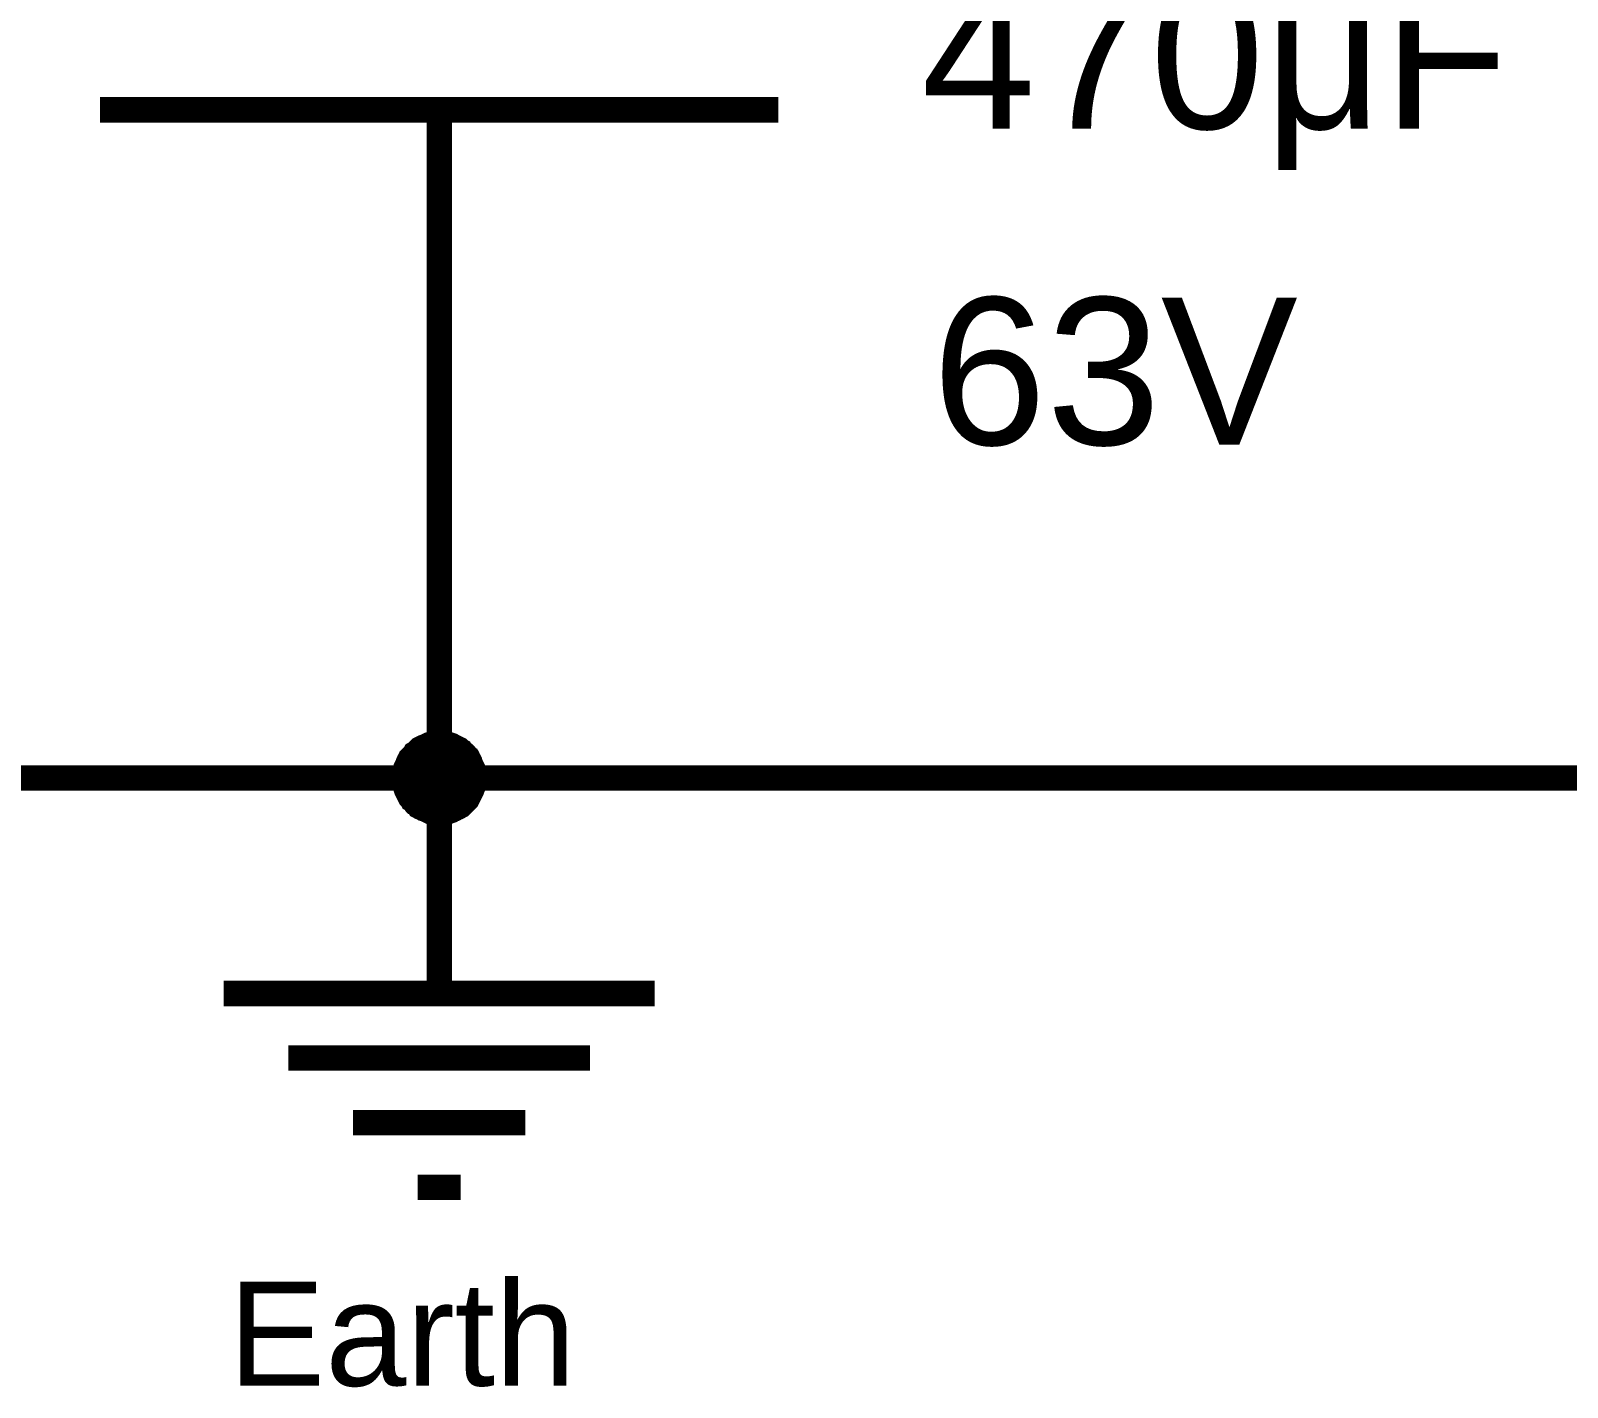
# Model space of a CAD drawing. Header units: millimetres. Extents: x 0 to 594, y 0 to 420.
# Drawn here: x 291.94 to 310.06, y 341.92 to 357.91 of the extents above; entities that cross this region are included whole.
import ezdxf

# ---------------------------------------------------------------- set-up
doc = ezdxf.new("R2010")
doc.units = ezdxf.units.MM
doc.layers.add('Sheet', color=255, linetype='Continuous')
doc.styles.get("Standard").update_dxf_attribs({"font": 'arial.ttf'})

msp = doc.modelspace()

# ---------------------------------------------------------------- linework, layer by layer
at = {"layer": 'Sheet', "color": 0}
for points, const_width in [([(292.756, 356.975), (296.757, 356.975)], 0.3), ([(296.757, 356.975), (300.757, 356.975)], 0.3), ([(296.757, 356.975), (296.757, 353.969)], 0.3), ([(296.757, 353.969), (296.757, 349.1), (312.758, 349.1), (312.758, 352.731)], 0.3), ([(296.249, 349.1), (296.249, 349.122), (296.249, 349.153), (296.259, 349.174), (296.259, 349.206), (296.27, 349.227), (296.27, 349.249), (296.28, 349.27), (296.291, 349.291), (296.302, 349.323), (296.312, 349.344), (296.323, 349.365), (296.333, 349.386), (296.354, 349.407), (296.365, 349.418), (296.386, 349.439), (296.397, 349.46), (296.418, 349.471), (296.439, 349.492), (296.45, 349.503), (296.471, 349.524), (296.492, 349.534), (296.513, 349.545), (296.534, 349.555), (296.566, 349.566), (296.587, 349.577), (296.608, 349.587), (296.63, 349.587), (296.651, 349.598), (296.683, 349.598), (296.704, 349.608), (296.735, 349.608), (296.757, 349.608)], 0.0991), ([(296.249, 349.1), (296.249, 349.122), (296.249, 349.153), (296.259, 349.174), (296.259, 349.206), (296.27, 349.227), (296.27, 349.249), (296.28, 349.27), (296.291, 349.291), (296.302, 349.323), (296.312, 349.344), (296.323, 349.365), (296.333, 349.386), (296.354, 349.407), (296.365, 349.418), (296.386, 349.439), (296.397, 349.46), (296.418, 349.471), (296.439, 349.492), (296.45, 349.503), (296.471, 349.524), (296.492, 349.534), (296.513, 349.545), (296.534, 349.555), (296.566, 349.566), (296.587, 349.577), (296.608, 349.587), (296.63, 349.587), (296.651, 349.598), (296.683, 349.598), (296.704, 349.608), (296.735, 349.608), (296.757, 349.608)], 0.0991), ([(296.249, 349.1), (296.249, 349.122), (296.249, 349.153), (296.259, 349.174), (296.259, 349.206), (296.27, 349.227), (296.27, 349.249), (296.28, 349.27), (296.291, 349.291), (296.302, 349.323), (296.312, 349.344), (296.323, 349.365), (296.333, 349.386), (296.354, 349.407), (296.365, 349.418), (296.386, 349.439), (296.397, 349.46), (296.418, 349.471), (296.439, 349.492), (296.45, 349.503), (296.471, 349.524), (296.492, 349.534), (296.513, 349.545), (296.534, 349.555), (296.566, 349.566), (296.587, 349.577), (296.608, 349.587), (296.63, 349.587), (296.651, 349.598), (296.683, 349.598), (296.704, 349.608), (296.735, 349.608), (296.757, 349.608)], 0.0991), ([(296.249, 349.1), (296.249, 349.122), (296.249, 349.153), (296.259, 349.174), (296.259, 349.206), (296.27, 349.227), (296.27, 349.249), (296.28, 349.27), (296.291, 349.291), (296.302, 349.323), (296.312, 349.344), (296.323, 349.365), (296.333, 349.386), (296.354, 349.407), (296.365, 349.418), (296.386, 349.439), (296.397, 349.46), (296.418, 349.471), (296.439, 349.492), (296.45, 349.503), (296.471, 349.524), (296.492, 349.534), (296.513, 349.545), (296.534, 349.555), (296.566, 349.566), (296.587, 349.577), (296.608, 349.587), (296.63, 349.587), (296.651, 349.598), (296.683, 349.598), (296.704, 349.608), (296.735, 349.608), (296.757, 349.608)], 0.0991), ([(296.249, 349.1), (296.249, 349.122), (296.249, 349.153), (296.259, 349.174), (296.259, 349.206), (296.27, 349.227), (296.27, 349.249), (296.28, 349.27), (296.291, 349.291), (296.302, 349.323), (296.312, 349.344), (296.323, 349.365), (296.333, 349.386), (296.354, 349.407), (296.365, 349.418), (296.386, 349.439), (296.397, 349.46), (296.418, 349.471), (296.439, 349.492), (296.45, 349.503), (296.471, 349.524), (296.492, 349.534), (296.513, 349.545), (296.534, 349.555), (296.566, 349.566), (296.587, 349.577), (296.608, 349.587), (296.63, 349.587), (296.651, 349.598), (296.683, 349.598), (296.704, 349.608), (296.735, 349.608), (296.757, 349.608)], 0.0991), ([(296.249, 349.1), (296.249, 349.122), (296.249, 349.153), (296.259, 349.174), (296.259, 349.206), (296.27, 349.227), (296.27, 349.249), (296.28, 349.27), (296.291, 349.291), (296.302, 349.323), (296.312, 349.344), (296.323, 349.365), (296.333, 349.386), (296.354, 349.407), (296.365, 349.418), (296.386, 349.439), (296.397, 349.46), (296.418, 349.471), (296.439, 349.492), (296.45, 349.503), (296.471, 349.524), (296.492, 349.534), (296.513, 349.545), (296.534, 349.555), (296.566, 349.566), (296.587, 349.577), (296.608, 349.587), (296.63, 349.587), (296.651, 349.598), (296.683, 349.598), (296.704, 349.608), (296.735, 349.608), (296.757, 349.608)], 0.0991), ([(296.249, 349.1), (296.249, 349.122), (296.249, 349.153), (296.259, 349.174), (296.259, 349.206), (296.27, 349.227), (296.27, 349.249), (296.28, 349.27), (296.291, 349.291), (296.302, 349.323), (296.312, 349.344), (296.323, 349.365), (296.333, 349.386), (296.354, 349.407), (296.365, 349.418), (296.386, 349.439), (296.397, 349.46), (296.418, 349.471), (296.439, 349.492), (296.45, 349.503), (296.471, 349.524), (296.492, 349.534), (296.513, 349.545), (296.534, 349.555), (296.566, 349.566), (296.587, 349.577), (296.608, 349.587), (296.63, 349.587), (296.651, 349.598), (296.683, 349.598), (296.704, 349.608), (296.735, 349.608), (296.757, 349.608)], 0.0991), ([(296.249, 349.1), (296.249, 349.122), (296.249, 349.153), (296.259, 349.174), (296.259, 349.206), (296.27, 349.227), (296.27, 349.249), (296.28, 349.27), (296.291, 349.291), (296.302, 349.323), (296.312, 349.344), (296.323, 349.365), (296.333, 349.386), (296.354, 349.407), (296.365, 349.418), (296.386, 349.439), (296.397, 349.46), (296.418, 349.471), (296.439, 349.492), (296.45, 349.503), (296.471, 349.524), (296.492, 349.534), (296.513, 349.545), (296.534, 349.555), (296.566, 349.566), (296.587, 349.577), (296.608, 349.587), (296.63, 349.587), (296.651, 349.598), (296.683, 349.598), (296.704, 349.608), (296.735, 349.608), (296.757, 349.608)], 0.0991), ([(296.249, 349.1), (296.249, 349.122), (296.249, 349.153), (296.259, 349.174), (296.259, 349.206), (296.27, 349.227), (296.27, 349.249), (296.28, 349.27), (296.291, 349.291), (296.302, 349.323), (296.312, 349.344), (296.323, 349.365), (296.333, 349.386), (296.354, 349.407), (296.365, 349.418), (296.386, 349.439), (296.397, 349.46), (296.418, 349.471), (296.439, 349.492), (296.45, 349.503), (296.471, 349.524), (296.492, 349.534), (296.513, 349.545), (296.534, 349.555), (296.566, 349.566), (296.587, 349.577), (296.608, 349.587), (296.63, 349.587), (296.651, 349.598), (296.683, 349.598), (296.704, 349.608), (296.735, 349.608), (296.757, 349.608)], 0.0991), ([(296.249, 349.1), (296.249, 349.122), (296.249, 349.153), (296.259, 349.174), (296.259, 349.206), (296.27, 349.227), (296.27, 349.249), (296.28, 349.27), (296.291, 349.291), (296.302, 349.323), (296.312, 349.344), (296.323, 349.365), (296.333, 349.386), (296.354, 349.407), (296.365, 349.418), (296.386, 349.439), (296.397, 349.46), (296.418, 349.471), (296.439, 349.492), (296.45, 349.503), (296.471, 349.524), (296.492, 349.534), (296.513, 349.545), (296.534, 349.555), (296.566, 349.566), (296.587, 349.577), (296.608, 349.587), (296.63, 349.587), (296.651, 349.598), (296.683, 349.598), (296.704, 349.608), (296.735, 349.608), (296.757, 349.608)], 0.0991), ([(296.249, 349.1), (296.249, 349.122), (296.249, 349.153), (296.259, 349.174), (296.259, 349.206), (296.27, 349.227), (296.27, 349.249), (296.28, 349.27), (296.291, 349.291), (296.302, 349.323), (296.312, 349.344), (296.323, 349.365), (296.333, 349.386), (296.354, 349.407), (296.365, 349.418), (296.386, 349.439), (296.397, 349.46), (296.418, 349.471), (296.439, 349.492), (296.45, 349.503), (296.471, 349.524), (296.492, 349.534), (296.513, 349.545), (296.534, 349.555), (296.566, 349.566), (296.587, 349.577), (296.608, 349.587), (296.63, 349.587), (296.651, 349.598), (296.683, 349.598), (296.704, 349.608), (296.735, 349.608), (296.757, 349.608)], 0.0991), ([(296.249, 349.1), (296.249, 349.122), (296.249, 349.153), (296.259, 349.174), (296.259, 349.206), (296.27, 349.227), (296.27, 349.249), (296.28, 349.27), (296.291, 349.291), (296.302, 349.323), (296.312, 349.344), (296.323, 349.365), (296.333, 349.386), (296.354, 349.407), (296.365, 349.418), (296.386, 349.439), (296.397, 349.46), (296.418, 349.471), (296.439, 349.492), (296.45, 349.503), (296.471, 349.524), (296.492, 349.534), (296.513, 349.545), (296.534, 349.555), (296.566, 349.566), (296.587, 349.577), (296.608, 349.587), (296.63, 349.587), (296.651, 349.598), (296.683, 349.598), (296.704, 349.608), (296.735, 349.608), (296.757, 349.608)], 0.0991), ([(296.757, 349.608), (296.757, 349.608)], 0.0991), ([(296.757, 349.608), (296.788, 349.608), (296.81, 349.608), (296.831, 349.598), (296.862, 349.598), (296.884, 349.587), (296.905, 349.587), (296.937, 349.577), (296.958, 349.566), (296.979, 349.555), (297, 349.545), (297.021, 349.534), (297.042, 349.524), (297.063, 349.503), (297.085, 349.492), (297.095, 349.471), (297.116, 349.46), (297.138, 349.439), (297.148, 349.418), (297.169, 349.407), (297.18, 349.386), (297.19, 349.365), (297.201, 349.344), (297.212, 349.323), (297.222, 349.291), (297.233, 349.27), (297.243, 349.249), (297.254, 349.227), (297.254, 349.206), (297.254, 349.174), (297.265, 349.153), (297.265, 349.122), (297.265, 349.1)], 0.0991), ([(296.757, 349.608), (296.757, 349.608)], 0.0991), ([(296.757, 349.608), (296.788, 349.608), (296.81, 349.608), (296.831, 349.598), (296.862, 349.598), (296.884, 349.587), (296.905, 349.587), (296.937, 349.577), (296.958, 349.566), (296.979, 349.555), (297, 349.545), (297.021, 349.534), (297.042, 349.524), (297.063, 349.503), (297.085, 349.492), (297.095, 349.471), (297.116, 349.46), (297.138, 349.439), (297.148, 349.418), (297.169, 349.407), (297.18, 349.386), (297.19, 349.365), (297.201, 349.344), (297.212, 349.323), (297.222, 349.291), (297.233, 349.27), (297.243, 349.249), (297.254, 349.227), (297.254, 349.206), (297.254, 349.174), (297.265, 349.153), (297.265, 349.122), (297.265, 349.1)], 0.0991), ([(296.757, 349.608), (296.757, 349.608)], 0.0991), ([(296.757, 349.608), (296.788, 349.608), (296.81, 349.608), (296.831, 349.598), (296.862, 349.598), (296.884, 349.587), (296.905, 349.587), (296.937, 349.577), (296.958, 349.566), (296.979, 349.555), (297, 349.545), (297.021, 349.534), (297.042, 349.524), (297.063, 349.503), (297.085, 349.492), (297.095, 349.471), (297.116, 349.46), (297.138, 349.439), (297.148, 349.418), (297.169, 349.407), (297.18, 349.386), (297.19, 349.365), (297.201, 349.344), (297.212, 349.323), (297.222, 349.291), (297.233, 349.27), (297.243, 349.249), (297.254, 349.227), (297.254, 349.206), (297.254, 349.174), (297.265, 349.153), (297.265, 349.122), (297.265, 349.1)], 0.0991), ([(296.757, 349.608), (296.757, 349.608)], 0.0991), ([(296.757, 349.608), (296.788, 349.608), (296.81, 349.608), (296.831, 349.598), (296.862, 349.598), (296.884, 349.587), (296.905, 349.587), (296.937, 349.577), (296.958, 349.566), (296.979, 349.555), (297, 349.545), (297.021, 349.534), (297.042, 349.524), (297.063, 349.503), (297.085, 349.492), (297.095, 349.471), (297.116, 349.46), (297.138, 349.439), (297.148, 349.418), (297.169, 349.407), (297.18, 349.386), (297.19, 349.365), (297.201, 349.344), (297.212, 349.323), (297.222, 349.291), (297.233, 349.27), (297.243, 349.249), (297.254, 349.227), (297.254, 349.206), (297.254, 349.174), (297.265, 349.153), (297.265, 349.122), (297.265, 349.1)], 0.0991), ([(296.757, 349.608), (296.757, 349.608)], 0.0991), ([(296.757, 349.608), (296.788, 349.608), (296.81, 349.608), (296.831, 349.598), (296.862, 349.598), (296.884, 349.587), (296.905, 349.587), (296.937, 349.577), (296.958, 349.566), (296.979, 349.555), (297, 349.545), (297.021, 349.534), (297.042, 349.524), (297.063, 349.503), (297.085, 349.492), (297.095, 349.471), (297.116, 349.46), (297.138, 349.439), (297.148, 349.418), (297.169, 349.407), (297.18, 349.386), (297.19, 349.365), (297.201, 349.344), (297.212, 349.323), (297.222, 349.291), (297.233, 349.27), (297.243, 349.249), (297.254, 349.227), (297.254, 349.206), (297.254, 349.174), (297.265, 349.153), (297.265, 349.122), (297.265, 349.1)], 0.0991), ([(296.757, 349.608), (296.757, 349.608)], 0.0991), ([(296.757, 349.608), (296.788, 349.608), (296.81, 349.608), (296.831, 349.598), (296.862, 349.598), (296.884, 349.587), (296.905, 349.587), (296.937, 349.577), (296.958, 349.566), (296.979, 349.555), (297, 349.545), (297.021, 349.534), (297.042, 349.524), (297.063, 349.503), (297.085, 349.492), (297.095, 349.471), (297.116, 349.46), (297.138, 349.439), (297.148, 349.418), (297.169, 349.407), (297.18, 349.386), (297.19, 349.365), (297.201, 349.344), (297.212, 349.323), (297.222, 349.291), (297.233, 349.27), (297.243, 349.249), (297.254, 349.227), (297.254, 349.206), (297.254, 349.174), (297.265, 349.153), (297.265, 349.122), (297.265, 349.1)], 0.0991), ([(296.757, 349.608), (296.757, 349.608)], 0.0991), ([(296.757, 349.608), (296.788, 349.608), (296.81, 349.608), (296.831, 349.598), (296.862, 349.598), (296.884, 349.587), (296.905, 349.587), (296.937, 349.577), (296.958, 349.566), (296.979, 349.555), (297, 349.545), (297.021, 349.534), (297.042, 349.524), (297.063, 349.503), (297.085, 349.492), (297.095, 349.471), (297.116, 349.46), (297.138, 349.439), (297.148, 349.418), (297.169, 349.407), (297.18, 349.386), (297.19, 349.365), (297.201, 349.344), (297.212, 349.323), (297.222, 349.291), (297.233, 349.27), (297.243, 349.249), (297.254, 349.227), (297.254, 349.206), (297.254, 349.174), (297.265, 349.153), (297.265, 349.122), (297.265, 349.1)], 0.0991), ([(296.757, 349.608), (296.757, 349.608)], 0.0991), ([(296.757, 349.608), (296.788, 349.608), (296.81, 349.608), (296.831, 349.598), (296.862, 349.598), (296.884, 349.587), (296.905, 349.587), (296.937, 349.577), (296.958, 349.566), (296.979, 349.555), (297, 349.545), (297.021, 349.534), (297.042, 349.524), (297.063, 349.503), (297.085, 349.492), (297.095, 349.471), (297.116, 349.46), (297.138, 349.439), (297.148, 349.418), (297.169, 349.407), (297.18, 349.386), (297.19, 349.365), (297.201, 349.344), (297.212, 349.323), (297.222, 349.291), (297.233, 349.27), (297.243, 349.249), (297.254, 349.227), (297.254, 349.206), (297.254, 349.174), (297.265, 349.153), (297.265, 349.122), (297.265, 349.1)], 0.0991), ([(296.757, 349.608), (296.757, 349.608)], 0.0991), ([(296.757, 349.608), (296.788, 349.608), (296.81, 349.608), (296.831, 349.598), (296.862, 349.598), (296.884, 349.587), (296.905, 349.587), (296.937, 349.577), (296.958, 349.566), (296.979, 349.555), (297, 349.545), (297.021, 349.534), (297.042, 349.524), (297.063, 349.503), (297.085, 349.492), (297.095, 349.471), (297.116, 349.46), (297.138, 349.439), (297.148, 349.418), (297.169, 349.407), (297.18, 349.386), (297.19, 349.365), (297.201, 349.344), (297.212, 349.323), (297.222, 349.291), (297.233, 349.27), (297.243, 349.249), (297.254, 349.227), (297.254, 349.206), (297.254, 349.174), (297.265, 349.153), (297.265, 349.122), (297.265, 349.1)], 0.0991), ([(296.757, 349.608), (296.757, 349.608)], 0.0991), ([(296.757, 349.608), (296.788, 349.608), (296.81, 349.608), (296.831, 349.598), (296.862, 349.598), (296.884, 349.587), (296.905, 349.587), (296.937, 349.577), (296.958, 349.566), (296.979, 349.555), (297, 349.545), (297.021, 349.534), (297.042, 349.524), (297.063, 349.503), (297.085, 349.492), (297.095, 349.471), (297.116, 349.46), (297.138, 349.439), (297.148, 349.418), (297.169, 349.407), (297.18, 349.386), (297.19, 349.365), (297.201, 349.344), (297.212, 349.323), (297.222, 349.291), (297.233, 349.27), (297.243, 349.249), (297.254, 349.227), (297.254, 349.206), (297.254, 349.174), (297.265, 349.153), (297.265, 349.122), (297.265, 349.1)], 0.0991), ([(296.757, 349.608), (296.757, 349.608)], 0.0991), ([(296.757, 349.608), (296.788, 349.608), (296.81, 349.608), (296.831, 349.598), (296.862, 349.598), (296.884, 349.587), (296.905, 349.587), (296.937, 349.577), (296.958, 349.566), (296.979, 349.555), (297, 349.545), (297.021, 349.534), (297.042, 349.524), (297.063, 349.503), (297.085, 349.492), (297.095, 349.471), (297.116, 349.46), (297.138, 349.439), (297.148, 349.418), (297.169, 349.407), (297.18, 349.386), (297.19, 349.365), (297.201, 349.344), (297.212, 349.323), (297.222, 349.291), (297.233, 349.27), (297.243, 349.249), (297.254, 349.227), (297.254, 349.206), (297.254, 349.174), (297.265, 349.153), (297.265, 349.122), (297.265, 349.1)], 0.0991), ([(296.757, 349.608), (296.757, 349.608)], 0.0991), ([(296.757, 349.608), (296.788, 349.608), (296.81, 349.608), (296.831, 349.598), (296.862, 349.598), (296.884, 349.587), (296.905, 349.587), (296.937, 349.577), (296.958, 349.566), (296.979, 349.555), (297, 349.545), (297.021, 349.534), (297.042, 349.524), (297.063, 349.503), (297.085, 349.492), (297.095, 349.471), (297.116, 349.46), (297.138, 349.439), (297.148, 349.418), (297.169, 349.407), (297.18, 349.386), (297.19, 349.365), (297.201, 349.344), (297.212, 349.323), (297.222, 349.291), (297.233, 349.27), (297.243, 349.249), (297.254, 349.227), (297.254, 349.206), (297.254, 349.174), (297.265, 349.153), (297.265, 349.122), (297.265, 349.1)], 0.0991), ([(269.389, 349.1), (296.757, 349.1)], 0.3), ([(296.757, 348.592), (296.735, 348.592), (296.704, 348.592), (296.683, 348.603), (296.651, 348.603), (296.63, 348.603), (296.608, 348.614), (296.587, 348.624), (296.566, 348.635), (296.534, 348.645), (296.513, 348.656), (296.492, 348.666), (296.471, 348.677), (296.45, 348.688), (296.439, 348.709), (296.418, 348.719), (296.397, 348.741), (296.386, 348.762), (296.365, 348.772), (296.354, 348.793), (296.333, 348.815), (296.323, 348.836), (296.312, 348.857), (296.302, 348.878), (296.291, 348.899), (296.28, 348.92), (296.27, 348.952), (296.27, 348.973), (296.259, 348.995), (296.259, 349.026), (296.249, 349.047), (296.249, 349.069), (296.249, 349.1)], 0.0991), ([(296.249, 349.1), (296.249, 349.1)], 0.0991), ([(296.757, 348.592), (296.735, 348.592), (296.704, 348.592), (296.683, 348.603), (296.651, 348.603), (296.63, 348.603), (296.608, 348.614), (296.587, 348.624), (296.566, 348.635), (296.534, 348.645), (296.513, 348.656), (296.492, 348.666), (296.471, 348.677), (296.45, 348.688), (296.439, 348.709), (296.418, 348.719), (296.397, 348.741), (296.386, 348.762), (296.365, 348.772), (296.354, 348.793), (296.333, 348.815), (296.323, 348.836), (296.312, 348.857), (296.302, 348.878), (296.291, 348.899), (296.28, 348.92), (296.27, 348.952), (296.27, 348.973), (296.259, 348.995), (296.259, 349.026), (296.249, 349.047), (296.249, 349.069), (296.249, 349.1)], 0.0991), ([(296.249, 349.1), (296.249, 349.1)], 0.0991), ([(296.757, 348.592), (296.735, 348.592), (296.704, 348.592), (296.683, 348.603), (296.651, 348.603), (296.63, 348.603), (296.608, 348.614), (296.587, 348.624), (296.566, 348.635), (296.534, 348.645), (296.513, 348.656), (296.492, 348.666), (296.471, 348.677), (296.45, 348.688), (296.439, 348.709), (296.418, 348.719), (296.397, 348.741), (296.386, 348.762), (296.365, 348.772), (296.354, 348.793), (296.333, 348.815), (296.323, 348.836), (296.312, 348.857), (296.302, 348.878), (296.291, 348.899), (296.28, 348.92), (296.27, 348.952), (296.27, 348.973), (296.259, 348.995), (296.259, 349.026), (296.249, 349.047), (296.249, 349.069), (296.249, 349.1)], 0.0991), ([(296.249, 349.1), (296.249, 349.1)], 0.0991), ([(296.757, 348.592), (296.735, 348.592), (296.704, 348.592), (296.683, 348.603), (296.651, 348.603), (296.63, 348.603), (296.608, 348.614), (296.587, 348.624), (296.566, 348.635), (296.534, 348.645), (296.513, 348.656), (296.492, 348.666), (296.471, 348.677), (296.45, 348.688), (296.439, 348.709), (296.418, 348.719), (296.397, 348.741), (296.386, 348.762), (296.365, 348.772), (296.354, 348.793), (296.333, 348.815), (296.323, 348.836), (296.312, 348.857), (296.302, 348.878), (296.291, 348.899), (296.28, 348.92), (296.27, 348.952), (296.27, 348.973), (296.259, 348.995), (296.259, 349.026), (296.249, 349.047), (296.249, 349.069), (296.249, 349.1)], 0.0991), ([(296.249, 349.1), (296.249, 349.1)], 0.0991), ([(296.757, 348.592), (296.735, 348.592), (296.704, 348.592), (296.683, 348.603), (296.651, 348.603), (296.63, 348.603), (296.608, 348.614), (296.587, 348.624), (296.566, 348.635), (296.534, 348.645), (296.513, 348.656), (296.492, 348.666), (296.471, 348.677), (296.45, 348.688), (296.439, 348.709), (296.418, 348.719), (296.397, 348.741), (296.386, 348.762), (296.365, 348.772), (296.354, 348.793), (296.333, 348.815), (296.323, 348.836), (296.312, 348.857), (296.302, 348.878), (296.291, 348.899), (296.28, 348.92), (296.27, 348.952), (296.27, 348.973), (296.259, 348.995), (296.259, 349.026), (296.249, 349.047), (296.249, 349.069), (296.249, 349.1)], 0.0991), ([(296.249, 349.1), (296.249, 349.1)], 0.0991), ([(296.757, 348.592), (296.735, 348.592), (296.704, 348.592), (296.683, 348.603), (296.651, 348.603), (296.63, 348.603), (296.608, 348.614), (296.587, 348.624), (296.566, 348.635), (296.534, 348.645), (296.513, 348.656), (296.492, 348.666), (296.471, 348.677), (296.45, 348.688), (296.439, 348.709), (296.418, 348.719), (296.397, 348.741), (296.386, 348.762), (296.365, 348.772), (296.354, 348.793), (296.333, 348.815), (296.323, 348.836), (296.312, 348.857), (296.302, 348.878), (296.291, 348.899), (296.28, 348.92), (296.27, 348.952), (296.27, 348.973), (296.259, 348.995), (296.259, 349.026), (296.249, 349.047), (296.249, 349.069), (296.249, 349.1)], 0.0991), ([(296.249, 349.1), (296.249, 349.1)], 0.0991), ([(296.757, 348.592), (296.735, 348.592), (296.704, 348.592), (296.683, 348.603), (296.651, 348.603), (296.63, 348.603), (296.608, 348.614), (296.587, 348.624), (296.566, 348.635), (296.534, 348.645), (296.513, 348.656), (296.492, 348.666), (296.471, 348.677), (296.45, 348.688), (296.439, 348.709), (296.418, 348.719), (296.397, 348.741), (296.386, 348.762), (296.365, 348.772), (296.354, 348.793), (296.333, 348.815), (296.323, 348.836), (296.312, 348.857), (296.302, 348.878), (296.291, 348.899), (296.28, 348.92), (296.27, 348.952), (296.27, 348.973), (296.259, 348.995), (296.259, 349.026), (296.249, 349.047), (296.249, 349.069), (296.249, 349.1)], 0.0991), ([(296.249, 349.1), (296.249, 349.1)], 0.0991), ([(296.757, 348.592), (296.735, 348.592), (296.704, 348.592), (296.683, 348.603), (296.651, 348.603), (296.63, 348.603), (296.608, 348.614), (296.587, 348.624), (296.566, 348.635), (296.534, 348.645), (296.513, 348.656), (296.492, 348.666), (296.471, 348.677), (296.45, 348.688), (296.439, 348.709), (296.418, 348.719), (296.397, 348.741), (296.386, 348.762), (296.365, 348.772), (296.354, 348.793), (296.333, 348.815), (296.323, 348.836), (296.312, 348.857), (296.302, 348.878), (296.291, 348.899), (296.28, 348.92), (296.27, 348.952), (296.27, 348.973), (296.259, 348.995), (296.259, 349.026), (296.249, 349.047), (296.249, 349.069), (296.249, 349.1)], 0.0991), ([(296.249, 349.1), (296.249, 349.1)], 0.0991), ([(296.757, 348.592), (296.735, 348.592), (296.704, 348.592), (296.683, 348.603), (296.651, 348.603), (296.63, 348.603), (296.608, 348.614), (296.587, 348.624), (296.566, 348.635), (296.534, 348.645), (296.513, 348.656), (296.492, 348.666), (296.471, 348.677), (296.45, 348.688), (296.439, 348.709), (296.418, 348.719), (296.397, 348.741), (296.386, 348.762), (296.365, 348.772), (296.354, 348.793), (296.333, 348.815), (296.323, 348.836), (296.312, 348.857), (296.302, 348.878), (296.291, 348.899), (296.28, 348.92), (296.27, 348.952), (296.27, 348.973), (296.259, 348.995), (296.259, 349.026), (296.249, 349.047), (296.249, 349.069), (296.249, 349.1)], 0.0991), ([(296.249, 349.1), (296.249, 349.1)], 0.0991), ([(296.757, 348.592), (296.735, 348.592), (296.704, 348.592), (296.683, 348.603), (296.651, 348.603), (296.63, 348.603), (296.608, 348.614), (296.587, 348.624), (296.566, 348.635), (296.534, 348.645), (296.513, 348.656), (296.492, 348.666), (296.471, 348.677), (296.45, 348.688), (296.439, 348.709), (296.418, 348.719), (296.397, 348.741), (296.386, 348.762), (296.365, 348.772), (296.354, 348.793), (296.333, 348.815), (296.323, 348.836), (296.312, 348.857), (296.302, 348.878), (296.291, 348.899), (296.28, 348.92), (296.27, 348.952), (296.27, 348.973), (296.259, 348.995), (296.259, 349.026), (296.249, 349.047), (296.249, 349.069), (296.249, 349.1)], 0.0991), ([(296.249, 349.1), (296.249, 349.1)], 0.0991), ([(296.757, 348.592), (296.735, 348.592), (296.704, 348.592), (296.683, 348.603), (296.651, 348.603), (296.63, 348.603), (296.608, 348.614), (296.587, 348.624), (296.566, 348.635), (296.534, 348.645), (296.513, 348.656), (296.492, 348.666), (296.471, 348.677), (296.45, 348.688), (296.439, 348.709), (296.418, 348.719), (296.397, 348.741), (296.386, 348.762), (296.365, 348.772), (296.354, 348.793), (296.333, 348.815), (296.323, 348.836), (296.312, 348.857), (296.302, 348.878), (296.291, 348.899), (296.28, 348.92), (296.27, 348.952), (296.27, 348.973), (296.259, 348.995), (296.259, 349.026), (296.249, 349.047), (296.249, 349.069), (296.249, 349.1)], 0.0991), ([(296.249, 349.1), (296.249, 349.1)], 0.0991), ([(296.757, 348.592), (296.735, 348.592), (296.704, 348.592), (296.683, 348.603), (296.651, 348.603), (296.63, 348.603), (296.608, 348.614), (296.587, 348.624), (296.566, 348.635), (296.534, 348.645), (296.513, 348.656), (296.492, 348.666), (296.471, 348.677), (296.45, 348.688), (296.439, 348.709), (296.418, 348.719), (296.397, 348.741), (296.386, 348.762), (296.365, 348.772), (296.354, 348.793), (296.333, 348.815), (296.323, 348.836), (296.312, 348.857), (296.302, 348.878), (296.291, 348.899), (296.28, 348.92), (296.27, 348.952), (296.27, 348.973), (296.259, 348.995), (296.259, 349.026), (296.249, 349.047), (296.249, 349.069), (296.249, 349.1)], 0.0991), ([(296.249, 349.1), (296.249, 349.1)], 0.0991), ([(296.757, 349.1), (296.757, 346.56)], 0.3), ([(297.265, 349.1), (297.265, 349.069), (297.265, 349.047), (297.254, 349.026), (297.254, 348.995), (297.254, 348.973), (297.243, 348.952), (297.233, 348.92), (297.222, 348.899), (297.212, 348.878), (297.201, 348.857), (297.19, 348.836), (297.18, 348.815), (297.169, 348.793), (297.148, 348.772), (297.138, 348.762), (297.116, 348.741), (297.095, 348.719), (297.085, 348.709), (297.063, 348.688), (297.042, 348.677), (297.021, 348.666), (297, 348.656), (296.979, 348.645), (296.958, 348.635), (296.937, 348.624), (296.905, 348.614), (296.884, 348.603), (296.862, 348.603), (296.831, 348.603), (296.81, 348.592), (296.788, 348.592), (296.757, 348.592)], 0.0991), ([(297.265, 349.1), (297.265, 349.069), (297.265, 349.047), (297.254, 349.026), (297.254, 348.995), (297.254, 348.973), (297.243, 348.952), (297.233, 348.92), (297.222, 348.899), (297.212, 348.878), (297.201, 348.857), (297.19, 348.836), (297.18, 348.815), (297.169, 348.793), (297.148, 348.772), (297.138, 348.762), (297.116, 348.741), (297.095, 348.719), (297.085, 348.709), (297.063, 348.688), (297.042, 348.677), (297.021, 348.666), (297, 348.656), (296.979, 348.645), (296.958, 348.635), (296.937, 348.624), (296.905, 348.614), (296.884, 348.603), (296.862, 348.603), (296.831, 348.603), (296.81, 348.592), (296.788, 348.592), (296.757, 348.592)], 0.0991), ([(297.265, 349.1), (297.265, 349.069), (297.265, 349.047), (297.254, 349.026), (297.254, 348.995), (297.254, 348.973), (297.243, 348.952), (297.233, 348.92), (297.222, 348.899), (297.212, 348.878), (297.201, 348.857), (297.19, 348.836), (297.18, 348.815), (297.169, 348.793), (297.148, 348.772), (297.138, 348.762), (297.116, 348.741), (297.095, 348.719), (297.085, 348.709), (297.063, 348.688), (297.042, 348.677), (297.021, 348.666), (297, 348.656), (296.979, 348.645), (296.958, 348.635), (296.937, 348.624), (296.905, 348.614), (296.884, 348.603), (296.862, 348.603), (296.831, 348.603), (296.81, 348.592), (296.788, 348.592), (296.757, 348.592)], 0.0991), ([(297.265, 349.1), (297.265, 349.069), (297.265, 349.047), (297.254, 349.026), (297.254, 348.995), (297.254, 348.973), (297.243, 348.952), (297.233, 348.92), (297.222, 348.899), (297.212, 348.878), (297.201, 348.857), (297.19, 348.836), (297.18, 348.815), (297.169, 348.793), (297.148, 348.772), (297.138, 348.762), (297.116, 348.741), (297.095, 348.719), (297.085, 348.709), (297.063, 348.688), (297.042, 348.677), (297.021, 348.666), (297, 348.656), (296.979, 348.645), (296.958, 348.635), (296.937, 348.624), (296.905, 348.614), (296.884, 348.603), (296.862, 348.603), (296.831, 348.603), (296.81, 348.592), (296.788, 348.592), (296.757, 348.592)], 0.0991), ([(297.265, 349.1), (297.265, 349.069), (297.265, 349.047), (297.254, 349.026), (297.254, 348.995), (297.254, 348.973), (297.243, 348.952), (297.233, 348.92), (297.222, 348.899), (297.212, 348.878), (297.201, 348.857), (297.19, 348.836), (297.18, 348.815), (297.169, 348.793), (297.148, 348.772), (297.138, 348.762), (297.116, 348.741), (297.095, 348.719), (297.085, 348.709), (297.063, 348.688), (297.042, 348.677), (297.021, 348.666), (297, 348.656), (296.979, 348.645), (296.958, 348.635), (296.937, 348.624), (296.905, 348.614), (296.884, 348.603), (296.862, 348.603), (296.831, 348.603), (296.81, 348.592), (296.788, 348.592), (296.757, 348.592)], 0.0991), ([(297.265, 349.1), (297.265, 349.069), (297.265, 349.047), (297.254, 349.026), (297.254, 348.995), (297.254, 348.973), (297.243, 348.952), (297.233, 348.92), (297.222, 348.899), (297.212, 348.878), (297.201, 348.857), (297.19, 348.836), (297.18, 348.815), (297.169, 348.793), (297.148, 348.772), (297.138, 348.762), (297.116, 348.741), (297.095, 348.719), (297.085, 348.709), (297.063, 348.688), (297.042, 348.677), (297.021, 348.666), (297, 348.656), (296.979, 348.645), (296.958, 348.635), (296.937, 348.624), (296.905, 348.614), (296.884, 348.603), (296.862, 348.603), (296.831, 348.603), (296.81, 348.592), (296.788, 348.592), (296.757, 348.592)], 0.0991), ([(297.265, 349.1), (297.265, 349.069), (297.265, 349.047), (297.254, 349.026), (297.254, 348.995), (297.254, 348.973), (297.243, 348.952), (297.233, 348.92), (297.222, 348.899), (297.212, 348.878), (297.201, 348.857), (297.19, 348.836), (297.18, 348.815), (297.169, 348.793), (297.148, 348.772), (297.138, 348.762), (297.116, 348.741), (297.095, 348.719), (297.085, 348.709), (297.063, 348.688), (297.042, 348.677), (297.021, 348.666), (297, 348.656), (296.979, 348.645), (296.958, 348.635), (296.937, 348.624), (296.905, 348.614), (296.884, 348.603), (296.862, 348.603), (296.831, 348.603), (296.81, 348.592), (296.788, 348.592), (296.757, 348.592)], 0.0991), ([(297.265, 349.1), (297.265, 349.069), (297.265, 349.047), (297.254, 349.026), (297.254, 348.995), (297.254, 348.973), (297.243, 348.952), (297.233, 348.92), (297.222, 348.899), (297.212, 348.878), (297.201, 348.857), (297.19, 348.836), (297.18, 348.815), (297.169, 348.793), (297.148, 348.772), (297.138, 348.762), (297.116, 348.741), (297.095, 348.719), (297.085, 348.709), (297.063, 348.688), (297.042, 348.677), (297.021, 348.666), (297, 348.656), (296.979, 348.645), (296.958, 348.635), (296.937, 348.624), (296.905, 348.614), (296.884, 348.603), (296.862, 348.603), (296.831, 348.603), (296.81, 348.592), (296.788, 348.592), (296.757, 348.592)], 0.0991), ([(297.265, 349.1), (297.265, 349.069), (297.265, 349.047), (297.254, 349.026), (297.254, 348.995), (297.254, 348.973), (297.243, 348.952), (297.233, 348.92), (297.222, 348.899), (297.212, 348.878), (297.201, 348.857), (297.19, 348.836), (297.18, 348.815), (297.169, 348.793), (297.148, 348.772), (297.138, 348.762), (297.116, 348.741), (297.095, 348.719), (297.085, 348.709), (297.063, 348.688), (297.042, 348.677), (297.021, 348.666), (297, 348.656), (296.979, 348.645), (296.958, 348.635), (296.937, 348.624), (296.905, 348.614), (296.884, 348.603), (296.862, 348.603), (296.831, 348.603), (296.81, 348.592), (296.788, 348.592), (296.757, 348.592)], 0.0991), ([(297.265, 349.1), (297.265, 349.069), (297.265, 349.047), (297.254, 349.026), (297.254, 348.995), (297.254, 348.973), (297.243, 348.952), (297.233, 348.92), (297.222, 348.899), (297.212, 348.878), (297.201, 348.857), (297.19, 348.836), (297.18, 348.815), (297.169, 348.793), (297.148, 348.772), (297.138, 348.762), (297.116, 348.741), (297.095, 348.719), (297.085, 348.709), (297.063, 348.688), (297.042, 348.677), (297.021, 348.666), (297, 348.656), (296.979, 348.645), (296.958, 348.635), (296.937, 348.624), (296.905, 348.614), (296.884, 348.603), (296.862, 348.603), (296.831, 348.603), (296.81, 348.592), (296.788, 348.592), (296.757, 348.592)], 0.0991), ([(297.265, 349.1), (297.265, 349.069), (297.265, 349.047), (297.254, 349.026), (297.254, 348.995), (297.254, 348.973), (297.243, 348.952), (297.233, 348.92), (297.222, 348.899), (297.212, 348.878), (297.201, 348.857), (297.19, 348.836), (297.18, 348.815), (297.169, 348.793), (297.148, 348.772), (297.138, 348.762), (297.116, 348.741), (297.095, 348.719), (297.085, 348.709), (297.063, 348.688), (297.042, 348.677), (297.021, 348.666), (297, 348.656), (296.979, 348.645), (296.958, 348.635), (296.937, 348.624), (296.905, 348.614), (296.884, 348.603), (296.862, 348.603), (296.831, 348.603), (296.81, 348.592), (296.788, 348.592), (296.757, 348.592)], 0.0991), ([(297.265, 349.1), (297.265, 349.069), (297.265, 349.047), (297.254, 349.026), (297.254, 348.995), (297.254, 348.973), (297.243, 348.952), (297.233, 348.92), (297.222, 348.899), (297.212, 348.878), (297.201, 348.857), (297.19, 348.836), (297.18, 348.815), (297.169, 348.793), (297.148, 348.772), (297.138, 348.762), (297.116, 348.741), (297.095, 348.719), (297.085, 348.709), (297.063, 348.688), (297.042, 348.677), (297.021, 348.666), (297, 348.656), (296.979, 348.645), (296.958, 348.635), (296.937, 348.624), (296.905, 348.614), (296.884, 348.603), (296.862, 348.603), (296.831, 348.603), (296.81, 348.592), (296.788, 348.592), (296.757, 348.592)], 0.0991), ([(297.265, 349.1), (297.265, 349.1), (297.265, 349.1), (297.265, 349.1), (297.265, 349.1), (297.265, 349.1), (297.265, 349.1), (297.265, 349.1), (297.265, 349.1), (297.265, 349.1), (297.265, 349.1), (297.265, 349.1), (297.265, 349.1), (297.265, 349.1), (297.265, 349.1), (297.265, 349.1), (297.265, 349.1), (297.265, 349.1), (297.265, 349.1), (297.265, 349.1), (297.265, 349.1), (297.265, 349.1), (297.265, 349.1), (297.265, 349.1), (297.265, 349.1), (297.265, 349.1), (297.265, 349.1), (297.265, 349.1), (297.265, 349.1), (297.265, 349.1), (297.265, 349.1), (297.265, 349.1), (297.265, 349.1)], 0.0991), ([(297.265, 349.1), (297.265, 349.1)], 0.0991), ([(297.265, 349.1), (297.265, 349.1), (297.265, 349.1), (297.265, 349.1), (297.265, 349.1), (297.265, 349.1), (297.265, 349.1), (297.265, 349.1), (297.265, 349.1), (297.265, 349.1), (297.265, 349.1), (297.265, 349.1), (297.265, 349.1), (297.265, 349.1), (297.265, 349.1), (297.265, 349.1), (297.265, 349.1), (297.265, 349.1), (297.265, 349.1), (297.265, 349.1), (297.265, 349.1), (297.265, 349.1), (297.265, 349.1), (297.265, 349.1), (297.265, 349.1), (297.265, 349.1), (297.265, 349.1), (297.265, 349.1), (297.265, 349.1), (297.265, 349.1), (297.265, 349.1), (297.265, 349.1), (297.265, 349.1)], 0.0991), ([(297.265, 349.1), (297.265, 349.1)], 0.0991), ([(297.265, 349.1), (297.265, 349.1), (297.265, 349.1), (297.265, 349.1), (297.265, 349.1), (297.265, 349.1), (297.265, 349.1), (297.265, 349.1), (297.265, 349.1), (297.265, 349.1), (297.265, 349.1), (297.265, 349.1), (297.265, 349.1), (297.265, 349.1), (297.265, 349.1), (297.265, 349.1), (297.265, 349.1), (297.265, 349.1), (297.265, 349.1), (297.265, 349.1), (297.265, 349.1), (297.265, 349.1), (297.265, 349.1), (297.265, 349.1), (297.265, 349.1), (297.265, 349.1), (297.265, 349.1), (297.265, 349.1), (297.265, 349.1), (297.265, 349.1), (297.265, 349.1), (297.265, 349.1), (297.265, 349.1)], 0.0991), ([(297.265, 349.1), (297.265, 349.1)], 0.0991), ([(297.265, 349.1), (297.265, 349.1), (297.265, 349.1), (297.265, 349.1), (297.265, 349.1), (297.265, 349.1), (297.265, 349.1), (297.265, 349.1), (297.265, 349.1), (297.265, 349.1), (297.265, 349.1), (297.265, 349.1), (297.265, 349.1), (297.265, 349.1), (297.265, 349.1), (297.265, 349.1), (297.265, 349.1), (297.265, 349.1), (297.265, 349.1), (297.265, 349.1), (297.265, 349.1), (297.265, 349.1), (297.265, 349.1), (297.265, 349.1), (297.265, 349.1), (297.265, 349.1), (297.265, 349.1), (297.265, 349.1), (297.265, 349.1), (297.265, 349.1), (297.265, 349.1), (297.265, 349.1), (297.265, 349.1)], 0.0991), ([(297.265, 349.1), (297.265, 349.1)], 0.0991), ([(297.265, 349.1), (297.265, 349.1), (297.265, 349.1), (297.265, 349.1), (297.265, 349.1), (297.265, 349.1), (297.265, 349.1), (297.265, 349.1), (297.265, 349.1), (297.265, 349.1), (297.265, 349.1), (297.265, 349.1), (297.265, 349.1), (297.265, 349.1), (297.265, 349.1), (297.265, 349.1), (297.265, 349.1), (297.265, 349.1), (297.265, 349.1), (297.265, 349.1), (297.265, 349.1), (297.265, 349.1), (297.265, 349.1), (297.265, 349.1), (297.265, 349.1), (297.265, 349.1), (297.265, 349.1), (297.265, 349.1), (297.265, 349.1), (297.265, 349.1), (297.265, 349.1), (297.265, 349.1), (297.265, 349.1)], 0.0991), ([(297.265, 349.1), (297.265, 349.1)], 0.0991), ([(297.265, 349.1), (297.265, 349.1), (297.265, 349.1), (297.265, 349.1), (297.265, 349.1), (297.265, 349.1), (297.265, 349.1), (297.265, 349.1), (297.265, 349.1), (297.265, 349.1), (297.265, 349.1), (297.265, 349.1), (297.265, 349.1), (297.265, 349.1), (297.265, 349.1), (297.265, 349.1), (297.265, 349.1), (297.265, 349.1), (297.265, 349.1), (297.265, 349.1), (297.265, 349.1), (297.265, 349.1), (297.265, 349.1), (297.265, 349.1), (297.265, 349.1), (297.265, 349.1), (297.265, 349.1), (297.265, 349.1), (297.265, 349.1), (297.265, 349.1), (297.265, 349.1), (297.265, 349.1), (297.265, 349.1)], 0.0991), ([(297.265, 349.1), (297.265, 349.1)], 0.0991), ([(297.265, 349.1), (297.265, 349.1), (297.265, 349.1), (297.265, 349.1), (297.265, 349.1), (297.265, 349.1), (297.265, 349.1), (297.265, 349.1), (297.265, 349.1), (297.265, 349.1), (297.265, 349.1), (297.265, 349.1), (297.265, 349.1), (297.265, 349.1), (297.265, 349.1), (297.265, 349.1), (297.265, 349.1), (297.265, 349.1), (297.265, 349.1), (297.265, 349.1), (297.265, 349.1), (297.265, 349.1), (297.265, 349.1), (297.265, 349.1), (297.265, 349.1), (297.265, 349.1), (297.265, 349.1), (297.265, 349.1), (297.265, 349.1), (297.265, 349.1), (297.265, 349.1), (297.265, 349.1), (297.265, 349.1)], 0.0991), ([(297.265, 349.1), (297.265, 349.1)], 0.0991), ([(297.265, 349.1), (297.265, 349.1), (297.265, 349.1), (297.265, 349.1), (297.265, 349.1), (297.265, 349.1), (297.265, 349.1), (297.265, 349.1), (297.265, 349.1), (297.265, 349.1), (297.265, 349.1), (297.265, 349.1), (297.265, 349.1), (297.265, 349.1), (297.265, 349.1), (297.265, 349.1), (297.265, 349.1), (297.265, 349.1), (297.265, 349.1), (297.265, 349.1), (297.265, 349.1), (297.265, 349.1), (297.265, 349.1), (297.265, 349.1), (297.265, 349.1), (297.265, 349.1), (297.265, 349.1), (297.265, 349.1), (297.265, 349.1), (297.265, 349.1), (297.265, 349.1), (297.265, 349.1), (297.265, 349.1)], 0.0991), ([(297.265, 349.1), (297.265, 349.1)], 0.0991), ([(297.265, 349.1), (297.265, 349.1), (297.265, 349.1), (297.265, 349.1), (297.265, 349.1), (297.265, 349.1), (297.265, 349.1), (297.265, 349.1), (297.265, 349.1), (297.265, 349.1), (297.265, 349.1), (297.265, 349.1), (297.265, 349.1), (297.265, 349.1), (297.265, 349.1), (297.265, 349.1), (297.265, 349.1), (297.265, 349.1), (297.265, 349.1), (297.265, 349.1), (297.265, 349.1), (297.265, 349.1), (297.265, 349.1), (297.265, 349.1), (297.265, 349.1), (297.265, 349.1), (297.265, 349.1), (297.265, 349.1), (297.265, 349.1), (297.265, 349.1), (297.265, 349.1), (297.265, 349.1), (297.265, 349.1)], 0.0991), ([(297.265, 349.1), (297.265, 349.1)], 0.0991), ([(297.265, 349.1), (297.265, 349.1), (297.265, 349.1), (297.265, 349.1), (297.265, 349.1), (297.265, 349.1), (297.265, 349.1), (297.265, 349.1), (297.265, 349.1), (297.265, 349.1), (297.265, 349.1), (297.265, 349.1), (297.265, 349.1), (297.265, 349.1), (297.265, 349.1), (297.265, 349.1), (297.265, 349.1), (297.265, 349.1), (297.265, 349.1), (297.265, 349.1), (297.265, 349.1), (297.265, 349.1), (297.265, 349.1), (297.265, 349.1), (297.265, 349.1), (297.265, 349.1), (297.265, 349.1), (297.265, 349.1), (297.265, 349.1), (297.265, 349.1), (297.265, 349.1), (297.265, 349.1), (297.265, 349.1)], 0.0991), ([(297.265, 349.1), (297.265, 349.1)], 0.0991), ([(297.265, 349.1), (297.265, 349.1), (297.265, 349.1), (297.265, 349.1), (297.265, 349.1), (297.265, 349.1), (297.265, 349.1), (297.265, 349.1), (297.265, 349.1), (297.265, 349.1), (297.265, 349.1), (297.265, 349.1), (297.265, 349.1), (297.265, 349.1), (297.265, 349.1), (297.265, 349.1), (297.265, 349.1), (297.265, 349.1), (297.265, 349.1), (297.265, 349.1), (297.265, 349.1), (297.265, 349.1), (297.265, 349.1), (297.265, 349.1), (297.265, 349.1), (297.265, 349.1), (297.265, 349.1), (297.265, 349.1), (297.265, 349.1), (297.265, 349.1), (297.265, 349.1), (297.265, 349.1), (297.265, 349.1)], 0.0991), ([(297.265, 349.1), (297.265, 349.1)], 0.0991), ([(297.265, 349.1), (297.265, 349.1), (297.265, 349.1), (297.265, 349.1), (297.265, 349.1), (297.265, 349.1), (297.265, 349.1), (297.265, 349.1), (297.265, 349.1), (297.265, 349.1), (297.265, 349.1), (297.265, 349.1), (297.265, 349.1), (297.265, 349.1), (297.265, 349.1), (297.265, 349.1), (297.265, 349.1), (297.265, 349.1), (297.265, 349.1), (297.265, 349.1), (297.265, 349.1), (297.265, 349.1), (297.265, 349.1), (297.265, 349.1), (297.265, 349.1), (297.265, 349.1), (297.265, 349.1), (297.265, 349.1), (297.265, 349.1), (297.265, 349.1), (297.265, 349.1), (297.265, 349.1), (297.265, 349.1)], 0.0991), ([(297.265, 349.1), (297.265, 349.1)], 0.0991), ([(294.217, 346.56), (299.297, 346.56)], 0.3), ([(294.979, 345.798), (298.535, 345.798)], 0.3), ([(295.741, 345.036), (297.773, 345.036)], 0.3), ([(296.503, 344.274), (297.011, 344.274)], 0.3)]:
    msp.add_lwpolyline(points, dxfattribs=dict(at, const_width=const_width))
at = {"layer": 'Sheet', "color": 0, "const_width": 0.508}
msp.add_lwpolyline([(296.5, 349.1, 1), (297.008, 349.1, 1)], format="xyb", close=True, dxfattribs=at)

# ---------------------------------------------------------------- texts
at = {"layer": 'Sheet', "color": 0}
for s, height, p in [('470μF', 1.7357, (302.44, 356.752)), ('63V', 1.7357, (302.567, 353.027)), ('Earth', 1.2277, (294.27, 341.935))]:
    msp.add_text(s, height=height, dxfattribs=at).set_placement(p)

doc.saveas('drawing.dxf')
